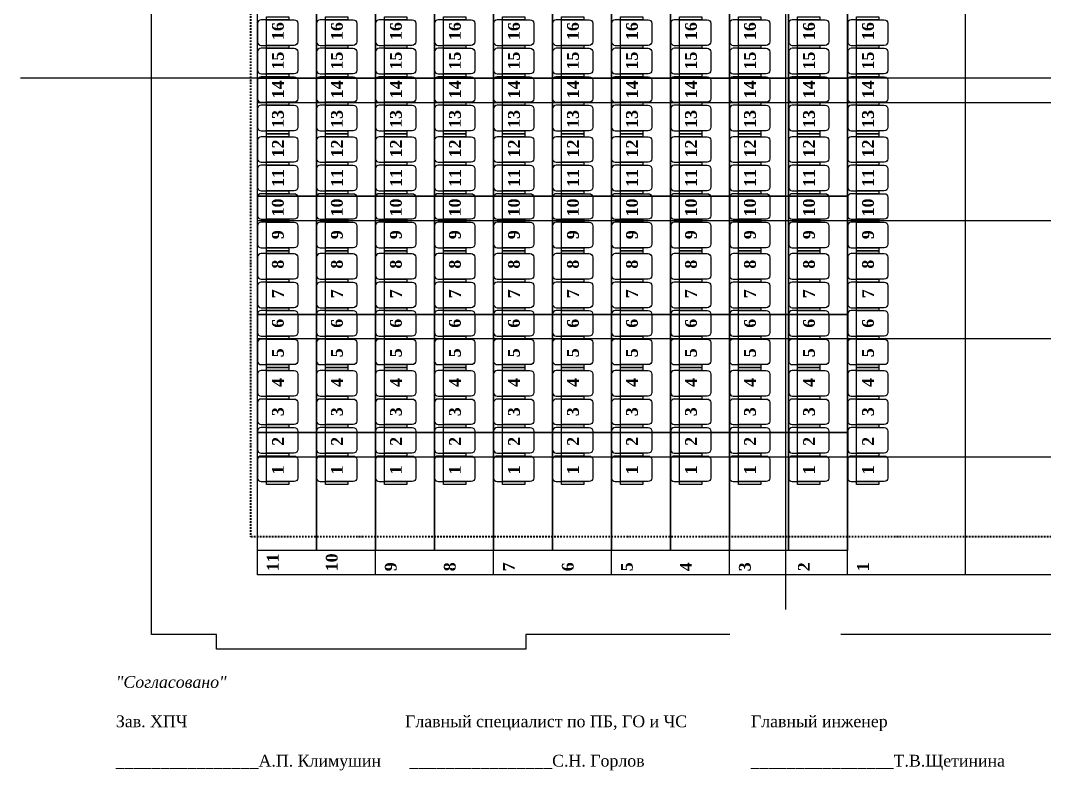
# Model space of a CAD drawing. Header units: millimetres. Extents: x -520232 to 211296, y -156633 to 78411.
# Drawn here: x -7181 to 10172, y -95562 to -82861 of the extents above; entities that cross this region are included whole.
import ezdxf

# ---------------------------------------------------------------- set-up
doc = ezdxf.new("R2010")
doc.units = ezdxf.units.MM
doc.linetypes.add('штрихпунктирнаяX2', pattern=[50.8, 25.4, -12.7, 0, -12.7])
for name, color, linetype in [('Декорации', 10, 'Continuous'), ('Оси', 7, 'Continuous'), ('Партер', 7, 'Continuous'), ('План галлереи', 7, 'Continuous'), ('План планшет1', 7, 'Continuous')]:
    doc.layers.add(name, color=color, linetype=linetype)
doc.layers.add('Сидения и станки', color=7, linetype='Continuous', lineweight=25)
doc.styles.get("Standard").update_dxf_attribs({"font": 'arial.ttf', "height": 300})

# ---------------------------------------------------------------- blocks, each defined once
blk = doc.blocks.new('A$C20D4365F')
at = {"layer": 'Сидения и станки'}
for points in [[(-1121.25, 530), (-808.75, 530, -0.41421356), (-748.75, 470), (-748.75, 0), (-1181.25, 0), (-1181.25, 470, -0.41421356)], [(-638.75, 530), (-326.25, 530, -0.41421356), (-266.25, 470), (-266.25, 0), (-698.75, 0), (-698.75, 470, -0.41421356)], [(-156.25, 530), (156.25, 530, -0.41421356), (216.25, 470), (216.25, 0), (-216.25, 0), (-216.25, 470, -0.41421356)], [(326.25, 530), (638.75, 530, -0.41421356), (698.75, 470), (698.75, 0), (266.25, 0), (266.25, 470, -0.41421356)], [(-748.75, 0), (-1181.25, 0), (-1181.25, -90, 0.41421356), (-1121.25, -150), (-808.75, -150, 0.41421356), (-748.75, -90)], [(-266.25, 0), (-698.75, 0), (-698.75, -90, 0.41421356), (-638.75, -150), (-326.25, -150, 0.41421356), (-266.25, -90)], [(216.25, 0), (-216.25, 0), (-216.25, -90, 0.41421356), (-156.25, -150), (156.25, -150, 0.41421356), (216.25, -90)], [(698.75, 0), (266.25, 0), (266.25, -90, 0.41421356), (326.25, -150), (638.75, -150, 0.41421356), (698.75, -90)]]:
    blk.add_lwpolyline(points, format="xyb", close=True, dxfattribs=at)
for points in [[(-1231.25, 380), (-1181.25, 380), (-1181.25, 0), (-1231.25, 0)], [(-748.75, 380), (-698.75, 380), (-698.75, 0), (-748.75, 0)], [(-266.25, 380), (-216.25, 380), (-216.25, 0), (-266.25, 0)], [(216.25, 380), (266.25, 380), (266.25, 0), (216.25, 0)], [(698.75, 380), (748.75, 380), (748.75, 0), (698.75, 0)]]:
    blk.add_lwpolyline(points, close=True, dxfattribs=at)
blk = doc.blocks.new('Партер 11х28')
at = {"layer": 'Партер'}
for points in [[(-17415, -34438), (-18415, -34438), (-18415, -32438), (-17415, -32438), (-17415, -34438)], [(-16415, -34438), (-17415, -34438), (-17415, -32438), (-16415, -32438), (-16415, -34438)], [(-15415, -34438), (-16415, -34438), (-16415, -32438), (-15415, -32438), (-15415, -34438)], [(-14415, -34438), (-15415, -34438), (-15415, -32438), (-14415, -32438), (-14415, -34438)], [(-13415, -34438), (-14415, -34438), (-14415, -32438), (-13415, -32438), (-13415, -34438)], [(-12415, -34438), (-13415, -34438), (-13415, -32438), (-12415, -32438), (-12415, -34438)], [(-11415, -34438), (-12415, -34438), (-12415, -32438), (-11415, -32438), (-11415, -34438)], [(-10415, -34438), (-11415, -34438), (-11415, -32438), (-10415, -32438), (-10415, -34438)], [(-9415, -34438), (-10415, -34438), (-10415, -32438), (-9415, -32438), (-9415, -34438)], [(-8415, -34438), (-9415, -34438), (-9415, -32438), (-8415, -32438), (-8415, -34438)], [(-17415, -36438), (-18415, -36438), (-18415, -34438), (-17415, -34438), (-17415, -36438)], [(-16415, -36438), (-17415, -36438), (-17415, -34438), (-16415, -34438), (-16415, -36438)], [(-15415, -36438), (-16415, -36438), (-16415, -34438), (-15415, -34438), (-15415, -36438)], [(-14415, -36438), (-15415, -36438), (-15415, -34438), (-14415, -34438), (-14415, -36438)], [(-13415, -36438), (-14415, -36438), (-14415, -34438), (-13415, -34438), (-13415, -36438)], [(-12415, -36438), (-13415, -36438), (-13415, -34438), (-12415, -34438), (-12415, -36438)], [(-11415, -36438), (-12415, -36438), (-12415, -34438), (-11415, -34438), (-11415, -36438)], [(-10415, -36438), (-11415, -36438), (-11415, -34438), (-10415, -34438), (-10415, -36438)], [(-9415, -36438), (-10415, -36438), (-10415, -34438), (-9415, -34438), (-9415, -36438)], [(-8415, -36438), (-9415, -36438), (-9415, -34438), (-8415, -34438), (-8415, -36438)], [(-17415, -38438), (-18415, -38438), (-18415, -36438), (-17415, -36438), (-17415, -38438)], [(-16415, -38438), (-17415, -38438), (-17415, -36438), (-16415, -36438), (-16415, -38438)], [(-15415, -38438), (-16415, -38438), (-16415, -36438), (-15415, -36438), (-15415, -38438)], [(-14415, -38438), (-15415, -38438), (-15415, -36438), (-14415, -36438), (-14415, -38438)], [(-13415, -38438), (-14415, -38438), (-14415, -36438), (-13415, -36438), (-13415, -38438)], [(-12415, -38438), (-13415, -38438), (-13415, -36438), (-12415, -36438), (-12415, -38438)], [(-11415, -38438), (-12415, -38438), (-12415, -36438), (-11415, -36438), (-11415, -38438)], [(-10415, -38438), (-11415, -38438), (-11415, -36438), (-10415, -36438), (-10415, -38438)], [(-9415, -38438), (-10415, -38438), (-10415, -36438), (-9415, -36438), (-9415, -38438)], [(-8415, -38438), (-9415, -38438), (-9415, -36438), (-8415, -36438), (-8415, -38438)], [(-17415, -40438), (-18415, -40438), (-18415, -38438), (-17415, -38438), (-17415, -40438)], [(-16415, -40438), (-17415, -40438), (-17415, -38438), (-16415, -38438), (-16415, -40438)], [(-15415, -40438), (-16415, -40438), (-16415, -38438), (-15415, -38438), (-15415, -40438)], [(-14415, -40438), (-15415, -40438), (-15415, -38438), (-14415, -38438), (-14415, -40438)], [(-13415, -40438), (-14415, -40438), (-14415, -38438), (-13415, -38438), (-13415, -40438)], [(-12415, -40438), (-13415, -40438), (-13415, -38438), (-12415, -38438), (-12415, -40438)], [(-11415, -40438), (-12415, -40438), (-12415, -38438), (-11415, -38438), (-11415, -40438)], [(-10415, -40438), (-11415, -40438), (-11415, -38438), (-10415, -38438), (-10415, -40438)], [(-9415, -40438), (-10415, -40438), (-10415, -38438), (-9415, -38438), (-9415, -40438)], [(-8415, -40438), (-9415, -40438), (-9415, -38438), (-8415, -38438), (-8415, -40438)], [(-17415, -42438), (-18415, -42438), (-18415, -40438), (-17415, -40438), (-17415, -42438)], [(-16415, -42438), (-17415, -42438), (-17415, -40438), (-16415, -40438), (-16415, -42438)], [(-15415, -42438), (-16415, -42438), (-16415, -40438), (-15415, -40438), (-15415, -42438)], [(-14415, -42438), (-15415, -42438), (-15415, -40438), (-14415, -40438), (-14415, -42438)], [(-13415, -42438), (-14415, -42438), (-14415, -40438), (-13415, -40438), (-13415, -42438)], [(-12415, -42438), (-13415, -42438), (-13415, -40438), (-12415, -40438), (-12415, -42438)], [(-11415, -42438), (-12415, -42438), (-12415, -40438), (-11415, -40438), (-11415, -42438)], [(-10415, -42438), (-11415, -42438), (-11415, -40438), (-10415, -40438), (-10415, -42438)], [(-9415, -42438), (-10415, -42438), (-10415, -40438), (-9415, -40438), (-9415, -42438)], [(-8415, -42438), (-9415, -42438), (-9415, -40438), (-8415, -40438), (-8415, -42438)]]:
    blk.add_lwpolyline(points, dxfattribs=at)
at = {"layer": 'Сидения и станки', "rotation": 270}
for p in [(-18263, -34630), (-17263, -34630), (-16263, -34630), (-15263, -34630), (-14263, -34630), (-13263, -34630), (-12263, -34630), (-11263, -34630), (-10263, -34630), (-9263, -34630), (-8263, -34630), (-18263, -36610), (-17263, -36610), (-16263, -36610), (-15263, -36610), (-14263, -36610), (-13263, -36610), (-12263, -36610), (-11263, -36610), (-10263, -36610), (-9263, -36610), (-8263, -36610), (-18263, -38590), (-17263, -38590), (-16263, -38590), (-15263, -38590), (-14263, -38590), (-13263, -38590), (-12263, -38590), (-11263, -38590), (-10263, -38590), (-9263, -38590), (-8263, -38590), (-18263, -40570), (-17263, -40570), (-16263, -40570), (-15263, -40570), (-14263, -40570), (-13263, -40570), (-12263, -40570), (-11263, -40570), (-10263, -40570), (-9263, -40570), (-8263, -40570)]:
    blk.add_blockref('A$C20D4365F', p, dxfattribs=at)
at = {"layer": 'Партер', "color": 3, "char_height": 200, "rotation": 90}
for s, insert, width, attachment_point in [('{\\fTimes New Roman|b1|i0|c204|p18;  16}', (-18068, -33942), 500, 4), ('{\\fTimes New Roman|b1|i0|c204|p18;  16}', (-17068, -33942), 500, 4), ('{\\fTimes New Roman|b1|i0|c204|p18;  16}', (-16068, -33942), 500, 4), ('{\\fTimes New Roman|b1|i0|c204|p18;  16}', (-15068, -33942), 500, 4), ('{\\fTimes New Roman|b1|i0|c204|p18;  16}', (-14068, -33942), 500, 4), ('{\\fTimes New Roman|b1|i0|c204|p18;  16}', (-13068, -33942), 500, 4), ('{\\fTimes New Roman|b1|i0|c204|p18;  16}', (-12068, -33942), 500, 4), ('{\\fTimes New Roman|b1|i0|c204|p18;  16}', (-11068, -33942), 500, 4), ('{\\fTimes New Roman|b1|i0|c204|p18;  16}', (-10068, -33942), 500, 4), ('{\\fTimes New Roman|b1|i0|c204|p18;  16}', (-9068, -33942), 500, 4), ('{\\fTimes New Roman|b1|i0|c204|p18;  16}', (-8068, -33942), 500, 4), ('{\\fTimes New Roman|b1|i0|c204|p18;  15}', (-18068, -34442), 500, 4), ('{\\fTimes New Roman|b1|i0|c204|p18;  15}', (-17068, -34442), 500, 4), ('{\\fTimes New Roman|b1|i0|c204|p18;  15}', (-16068, -34442), 500, 4), ('{\\fTimes New Roman|b1|i0|c204|p18;  15}', (-15068, -34442), 500, 4), ('{\\fTimes New Roman|b1|i0|c204|p18;  15}', (-14068, -34442), 500, 4), ('{\\fTimes New Roman|b1|i0|c204|p18;  15}', (-13068, -34442), 500, 4), ('{\\fTimes New Roman|b1|i0|c204|p18;  15}', (-12068, -34442), 500, 4), ('{\\fTimes New Roman|b1|i0|c204|p18;  15}', (-11068, -34442), 500, 4), ('{\\fTimes New Roman|b1|i0|c204|p18;  15}', (-10068, -34442), 500, 4), ('{\\fTimes New Roman|b1|i0|c204|p18;  15}', (-9068, -34442), 500, 4), ('{\\fTimes New Roman|b1|i0|c204|p18;  15}', (-8068, -34442), 500, 4), ('{\\fTimes New Roman|b1|i0|c204|p18;  14}', (-18068, -34929), 500, 4), ('{\\fTimes New Roman|b1|i0|c204|p18;  14}', (-17068, -34929), 500, 4), ('{\\fTimes New Roman|b1|i0|c204|p18;  14}', (-16068, -34929), 500, 4), ('{\\fTimes New Roman|b1|i0|c204|p18;  14}', (-15068, -34929), 500, 4), ('{\\fTimes New Roman|b1|i0|c204|p18;  14}', (-14068, -34929), 500, 4), ('{\\fTimes New Roman|b1|i0|c204|p18;  14}', (-13068, -34929), 500, 4), ('{\\fTimes New Roman|b1|i0|c204|p18;  14}', (-12068, -34929), 500, 4), ('{\\fTimes New Roman|b1|i0|c204|p18;  14}', (-11068, -34929), 500, 4), ('{\\fTimes New Roman|b1|i0|c204|p18;  14}', (-10068, -34929), 500, 4), ('{\\fTimes New Roman|b1|i0|c204|p18;  14}', (-9068, -34929), 500, 4), ('{\\fTimes New Roman|b1|i0|c204|p18;  14}', (-8068, -34929), 500, 4), ('{\\fTimes New Roman|b1|i0|c204|p18;  13}', (-18068, -35429), 500, 4), ('{\\fTimes New Roman|b1|i0|c204|p18;  13}', (-17068, -35429), 500, 4), ('{\\fTimes New Roman|b1|i0|c204|p18;  13}', (-16068, -35429), 500, 4), ('{\\fTimes New Roman|b1|i0|c204|p18;  13}', (-15068, -35429), 500, 4), ('{\\fTimes New Roman|b1|i0|c204|p18;  13}', (-14068, -35429), 500, 4), ('{\\fTimes New Roman|b1|i0|c204|p18;  13}', (-13068, -35429), 500, 4), ('{\\fTimes New Roman|b1|i0|c204|p18;  13}', (-12068, -35429), 500, 4), ('{\\fTimes New Roman|b1|i0|c204|p18;  13}', (-11068, -35429), 500, 4), ('{\\fTimes New Roman|b1|i0|c204|p18;  13}', (-10068, -35429), 500, 4), ('{\\fTimes New Roman|b1|i0|c204|p18;  13}', (-9068, -35429), 500, 4), ('{\\fTimes New Roman|b1|i0|c204|p18;  13}', (-8068, -35429), 500, 4), ('{\\fTimes New Roman|b1|i0|c204|p18;  12}', (-18068, -35929), 500, 4), ('{\\fTimes New Roman|b1|i0|c204|p18;  12}', (-17068, -35929), 500, 4), ('{\\fTimes New Roman|b1|i0|c204|p18;  12}', (-16068, -35929), 500, 4), ('{\\fTimes New Roman|b1|i0|c204|p18;  12}', (-15068, -35929), 500, 4), ('{\\fTimes New Roman|b1|i0|c204|p18;  12}', (-14068, -35929), 500, 4), ('{\\fTimes New Roman|b1|i0|c204|p18;  12}', (-13068, -35929), 500, 4), ('{\\fTimes New Roman|b1|i0|c204|p18;  12}', (-12068, -35929), 500, 4), ('{\\fTimes New Roman|b1|i0|c204|p18;  12}', (-11068, -35929), 500, 4), ('{\\fTimes New Roman|b1|i0|c204|p18;  12}', (-10068, -35929), 500, 4), ('{\\fTimes New Roman|b1|i0|c204|p18;  12}', (-9068, -35929), 500, 4), ('{\\fTimes New Roman|b1|i0|c204|p18;  12}', (-8068, -35929), 500, 4), ('{\\fTimes New Roman|b1|i0|c204|p18;  11}', (-18068, -36429), 500, 4), ('{\\fTimes New Roman|b1|i0|c204|p18;  11}', (-17068, -36429), 500, 4), ('{\\fTimes New Roman|b1|i0|c204|p18;  11}', (-16068, -36429), 500, 4), ('{\\fTimes New Roman|b1|i0|c204|p18;  11}', (-15068, -36429), 500, 4), ('{\\fTimes New Roman|b1|i0|c204|p18;  11}', (-14068, -36429), 500, 4), ('{\\fTimes New Roman|b1|i0|c204|p18;  11}', (-13068, -36429), 500, 4), ('{\\fTimes New Roman|b1|i0|c204|p18;  11}', (-12068, -36429), 500, 4), ('{\\fTimes New Roman|b1|i0|c204|p18;  11}', (-11068, -36429), 500, 4), ('{\\fTimes New Roman|b1|i0|c204|p18;  11}', (-10068, -36429), 500, 4), ('{\\fTimes New Roman|b1|i0|c204|p18;  11}', (-9068, -36429), 500, 4), ('{\\fTimes New Roman|b1|i0|c204|p18;  11}', (-8068, -36429), 500, 4), ('{\\fTimes New Roman|b1|i0|c204|p18;  10}', (-18068, -36929), 500, 4), ('{\\fTimes New Roman|b1|i0|c204|p18;  10}', (-17068, -36929), 500, 4), ('{\\fTimes New Roman|b1|i0|c204|p18;  10}', (-16068, -36929), 500, 4), ('{\\fTimes New Roman|b1|i0|c204|p18;  10}', (-15068, -36929), 500, 4), ('{\\fTimes New Roman|b1|i0|c204|p18;  10}', (-14068, -36929), 500, 4), ('{\\fTimes New Roman|b1|i0|c204|p18;  10}', (-13068, -36929), 500, 4), ('{\\fTimes New Roman|b1|i0|c204|p18;  10}', (-12068, -36929), 500, 4), ('{\\fTimes New Roman|b1|i0|c204|p18;  10}', (-11068, -36929), 500, 4), ('{\\fTimes New Roman|b1|i0|c204|p18;  10}', (-10068, -36929), 500, 4), ('{\\fTimes New Roman|b1|i0|c204|p18;  10}', (-9068, -36929), 500, 4), ('{\\fTimes New Roman|b1|i0|c204|p18;  10}', (-8068, -36929), 500, 4), ('{\\fTimes New Roman|b1|i0|c204|p18;  9}', (-18068, -37315), 500, 4), ('{\\fTimes New Roman|b1|i0|c204|p18;  9}', (-17068, -37315), 500, 4), ('{\\fTimes New Roman|b1|i0|c204|p18;  9}', (-16068, -37315), 500, 4), ('{\\fTimes New Roman|b1|i0|c204|p18;  9}', (-15068, -37315), 500, 4), ('{\\fTimes New Roman|b1|i0|c204|p18;  9}', (-14068, -37315), 500, 4), ('{\\fTimes New Roman|b1|i0|c204|p18;  9}', (-13068, -37315), 500, 4), ('{\\fTimes New Roman|b1|i0|c204|p18;  9}', (-12068, -37315), 500, 4), ('{\\fTimes New Roman|b1|i0|c204|p18;  9}', (-11068, -37315), 500, 4), ('{\\fTimes New Roman|b1|i0|c204|p18;  9}', (-10068, -37315), 500, 4), ('{\\fTimes New Roman|b1|i0|c204|p18;  9}', (-9068, -37315), 500, 4), ('{\\fTimes New Roman|b1|i0|c204|p18;  9}', (-8068, -37315), 500, 4), ('{\\fTimes New Roman|b1|i0|c204|p18;  8}', (-18068, -37815), 500, 4), ('{\\fTimes New Roman|b1|i0|c204|p18;  8}', (-17068, -37815), 500, 4), ('{\\fTimes New Roman|b1|i0|c204|p18;  8}', (-16068, -37815), 500, 4), ('{\\fTimes New Roman|b1|i0|c204|p18;  8}', (-15068, -37815), 500, 4), ('{\\fTimes New Roman|b1|i0|c204|p18;  8}', (-14068, -37815), 500, 4), ('{\\fTimes New Roman|b1|i0|c204|p18;  8}', (-13068, -37815), 500, 4), ('{\\fTimes New Roman|b1|i0|c204|p18;  8}', (-12068, -37815), 500, 4), ('{\\fTimes New Roman|b1|i0|c204|p18;  8}', (-11068, -37815), 500, 4), ('{\\fTimes New Roman|b1|i0|c204|p18;  8}', (-10068, -37815), 500, 4), ('{\\fTimes New Roman|b1|i0|c204|p18;  8}', (-9068, -37815), 500, 4), ('{\\fTimes New Roman|b1|i0|c204|p18;  8}', (-8068, -37815), 500, 4), ('{\\fTimes New Roman|b1|i0|c204|p18;  7}', (-18068, -38315), 500, 4), ('{\\fTimes New Roman|b1|i0|c204|p18;  7}', (-17068, -38315), 500, 4), ('{\\fTimes New Roman|b1|i0|c204|p18;  7}', (-16068, -38315), 500, 4), ('{\\fTimes New Roman|b1|i0|c204|p18;  7}', (-15068, -38315), 500, 4), ('{\\fTimes New Roman|b1|i0|c204|p18;  7}', (-14068, -38315), 500, 4), ('{\\fTimes New Roman|b1|i0|c204|p18;  7}', (-13068, -38315), 500, 4), ('{\\fTimes New Roman|b1|i0|c204|p18;  7}', (-12068, -38315), 500, 4), ('{\\fTimes New Roman|b1|i0|c204|p18;  7}', (-11068, -38315), 500, 4), ('{\\fTimes New Roman|b1|i0|c204|p18;  7}', (-10068, -38315), 500, 4), ('{\\fTimes New Roman|b1|i0|c204|p18;  7}', (-9068, -38315), 500, 4), ('{\\fTimes New Roman|b1|i0|c204|p18;  7}', (-8068, -38315), 500, 4), ('{\\fTimes New Roman|b1|i0|c204|p18;  6}', (-18068, -38815), 500, 4), ('{\\fTimes New Roman|b1|i0|c204|p18;  6}', (-17068, -38815), 500, 4), ('{\\fTimes New Roman|b1|i0|c204|p18;  6}', (-16068, -38815), 500, 4), ('{\\fTimes New Roman|b1|i0|c204|p18;  6}', (-15068, -38815), 500, 4), ('{\\fTimes New Roman|b1|i0|c204|p18;  6}', (-14068, -38815), 500, 4), ('{\\fTimes New Roman|b1|i0|c204|p18;  6}', (-13068, -38815), 500, 4), ('{\\fTimes New Roman|b1|i0|c204|p18;  6}', (-12068, -38815), 500, 4), ('{\\fTimes New Roman|b1|i0|c204|p18;  6}', (-11068, -38815), 500, 4), ('{\\fTimes New Roman|b1|i0|c204|p18;  6}', (-10068, -38815), 500, 4), ('{\\fTimes New Roman|b1|i0|c204|p18;  6}', (-9068, -38815), 500, 4), ('{\\fTimes New Roman|b1|i0|c204|p18;  6}', (-8068, -38815), 500, 4), ('{\\fTimes New Roman|b1|i0|c204|p18;  5}', (-18068, -39315), 500, 4), ('{\\fTimes New Roman|b1|i0|c204|p18;  5}', (-17068, -39315), 500, 4), ('{\\fTimes New Roman|b1|i0|c204|p18;  5}', (-16068, -39315), 500, 4), ('{\\fTimes New Roman|b1|i0|c204|p18;  5}', (-15068, -39315), 500, 4), ('{\\fTimes New Roman|b1|i0|c204|p18;  5}', (-14068, -39315), 500, 4), ('{\\fTimes New Roman|b1|i0|c204|p18;  5}', (-13068, -39315), 500, 4), ('{\\fTimes New Roman|b1|i0|c204|p18;  5}', (-12068, -39315), 500, 4), ('{\\fTimes New Roman|b1|i0|c204|p18;  5}', (-11068, -39315), 500, 4), ('{\\fTimes New Roman|b1|i0|c204|p18;  5}', (-10068, -39315), 500, 4), ('{\\fTimes New Roman|b1|i0|c204|p18;  5}', (-9068, -39315), 500, 4), ('{\\fTimes New Roman|b1|i0|c204|p18;  5}', (-8068, -39315), 500, 4), ('{\\fTimes New Roman|b1|i0|c204|p18;  4}', (-18068, -39819), 503.54, 4), ('{\\fTimes New Roman|b1|i0|c204|p18;  4}', (-17068, -39819), 503.54, 4), ('{\\fTimes New Roman|b1|i0|c204|p18;  4}', (-16068, -39819), 503.54, 4), ('{\\fTimes New Roman|b1|i0|c204|p18;  4}', (-15068, -39819), 503.54, 4), ('{\\fTimes New Roman|b1|i0|c204|p18;  4}', (-14068, -39819), 503.54, 4), ('{\\fTimes New Roman|b1|i0|c204|p18;  4}', (-13068, -39819), 503.54, 4), ('{\\fTimes New Roman|b1|i0|c204|p18;  4}', (-12068, -39819), 503.54, 4), ('{\\fTimes New Roman|b1|i0|c204|p18;  4}', (-11068, -39819), 503.54, 4), ('{\\fTimes New Roman|b1|i0|c204|p18;  4}', (-10068, -39819), 503.54, 4), ('{\\fTimes New Roman|b1|i0|c204|p18;  4}', (-9068, -39819), 503.54, 4), ('{\\fTimes New Roman|b1|i0|c204|p18;  4}', (-8068, -39819), 503.54, 4), ('{\\fTimes New Roman|b1|i0|c204|p18;  3}', (-18068, -40313), 498, 4), ('{\\fTimes New Roman|b1|i0|c204|p18;  3}', (-17068, -40313), 498, 4), ('{\\fTimes New Roman|b1|i0|c204|p18;  3}', (-16068, -40313), 498, 4), ('{\\fTimes New Roman|b1|i0|c204|p18;  3}', (-15068, -40313), 498, 4), ('{\\fTimes New Roman|b1|i0|c204|p18;  3}', (-14068, -40313), 498, 4), ('{\\fTimes New Roman|b1|i0|c204|p18;  3}', (-13068, -40313), 498, 4), ('{\\fTimes New Roman|b1|i0|c204|p18;  3}', (-12068, -40313), 498, 4), ('{\\fTimes New Roman|b1|i0|c204|p18;  3}', (-11068, -40313), 498, 4), ('{\\fTimes New Roman|b1|i0|c204|p18;  3}', (-10068, -40313), 498, 4), ('{\\fTimes New Roman|b1|i0|c204|p18;  3}', (-9068, -40313), 498, 4), ('{\\fTimes New Roman|b1|i0|c204|p18;  3}', (-8068, -40313), 498, 4), ('{\\fTimes New Roman|b1|i0|c204|p18;  2 }', (-18068, -40815), 500, 4), ('{\\fTimes New Roman|b1|i0|c204|p18;  2 }', (-17068, -40815), 500, 4), ('{\\fTimes New Roman|b1|i0|c204|p18;  2 }', (-16068, -40815), 500, 4), ('{\\fTimes New Roman|b1|i0|c204|p18;  2 }', (-15068, -40815), 500, 4), ('{\\fTimes New Roman|b1|i0|c204|p18;  2 }', (-14068, -40815), 500, 4), ('{\\fTimes New Roman|b1|i0|c204|p18;  2 }', (-13068, -40815), 500, 4), ('{\\fTimes New Roman|b1|i0|c204|p18;  2 }', (-12068, -40815), 500, 4), ('{\\fTimes New Roman|b1|i0|c204|p18;  2 }', (-11068, -40815), 500, 4), ('{\\fTimes New Roman|b1|i0|c204|p18;  2 }', (-10068, -40815), 500, 4), ('{\\fTimes New Roman|b1|i0|c204|p18;  2 }', (-9068, -40815), 500, 4), ('{\\fTimes New Roman|b1|i0|c204|p18;  2 }', (-8068, -40815), 500, 4), ('{\\fTimes New Roman|b1|i0|c204|p18;1}', (-18069, -41072), 500, 5), ('{\\fTimes New Roman|b1|i0|c204|p18;1}', (-17069, -41072), 500, 5), ('{\\fTimes New Roman|b1|i0|c204|p18;1}', (-16069, -41072), 500, 5), ('{\\fTimes New Roman|b1|i0|c204|p18;1}', (-15069, -41072), 500, 5), ('{\\fTimes New Roman|b1|i0|c204|p18;1}', (-14069, -41072), 500, 5), ('{\\fTimes New Roman|b1|i0|c204|p18;1}', (-13069, -41072), 500, 5), ('{\\fTimes New Roman|b1|i0|c204|p18;1}', (-12069, -41072), 500, 5), ('{\\fTimes New Roman|b1|i0|c204|p18;1}', (-11069, -41072), 500, 5), ('{\\fTimes New Roman|b1|i0|c204|p18;1}', (-10069, -41072), 500, 5), ('{\\fTimes New Roman|b1|i0|c204|p18;1}', (-9069, -41072), 500, 5), ('{\\fTimes New Roman|b1|i0|c204|p18;1}', (-8069, -41072), 500, 5)]:
    blk.add_mtext(s, dxfattribs=dict(at, insert=insert, width=width, attachment_point=attachment_point))
at = {"layer": 'Партер', "color": 5, "char_height": 200, "width": 500.97, "attachment_point": 4, "rotation": 90}
for s, insert in [('{\\fTimes New Roman|b1|i0|c204|p18;  11}', (-18155, -42939)), ('{\\fTimes New Roman|b1|i0|c204|p18;  10}', (-17155, -42939)), ('{\\fTimes New Roman|b1|i0|c204|p18;  9}', (-16155, -42939)), ('{\\fTimes New Roman|b1|i0|c204|p18;  8}', (-15155, -42939)), ('{\\fTimes New Roman|b1|i0|c204|p18;  7}', (-14155, -42939)), ('{\\fTimes New Roman|b1|i0|c204|p18;  6}', (-13155, -42939)), ('{\\fTimes New Roman|b1|i0|c204|p18;  5}', (-12155, -42939)), ('{\\fTimes New Roman|b1|i0|c204|p18;  4}', (-11155, -42939)), ('{\\fTimes New Roman|b1|i0|c204|p18;  3}', (-10155, -42939)), ('{\\fTimes New Roman|b1|i0|c204|p18;  2}', (-9155, -42939)), ('{\\fTimes New Roman|b1|i0|c204|p18;  1}', (-8155, -42939))]:
    blk.add_mtext(s, dxfattribs=dict(at, insert=insert))

msp = doc.modelspace()

# ---------------------------------------------------------------- linework, layer by layer
at = {"layer": 'Оси'}
for p, q in [((5781.054, -75037.215), (5781.054, -92834.142)), ((18896.371, -83838.257), (-7181.265, -83838.257))]:
    msp.add_line(p, q, dxfattribs=at)
at = {"layer": 'План галлереи', "linetype": 'штрихпунктирнаяX2', "lineweight": 40}
for p in [(-3282.446, -76070.757), (14564.554, -91605.757)]:
    msp.add_line(p, (-3282.446, -91605.757), dxfattribs=at)
at = {"layer": 'План планшет1', "color": 254}
for p, q in [((-4960.446, -93261.757), (-4960.446, -75223.757)), ((-3165.446, -92248.757), (-3165.446, -76248.757)), ((-1165.446, -92248.757), (-1165.446, -76248.757)), ((834.554, -92248.757), (834.554, -76248.757)), ((2834.554, -92248.757), (2834.554, -76248.757)), ((4834.554, -92248.757), (4834.554, -76248.757)), ((6834.554, -92248.757), (6834.554, -76248.757)), ((8834.554, -92248.757), (8834.554, -76248.757)), ((-3165.446, -84248.757), (14834.554, -84248.757)), ((-3165.446, -86248.757), (14834.554, -86248.757)), ((-3165.446, -88248.757), (14834.554, -88248.757)), ((-3165.446, -90248.757), (14834.554, -90248.757)), ((14834.554, -92248.757), (-3165.446, -92248.757)), ((-3859.446, -93261.757), (-4960.446, -93261.757)), ((-3859.446, -93508.757), (-3859.446, -93261.757)), ((4841.554, -93261.757), (1383.554, -93261.757)), ((1383.554, -93261.757), (1383.554, -93508.757)), ((11068.554, -93261.757), (6720.554, -93261.757)), ((1383.554, -93508.757), (-3859.446, -93508.757))]:
    msp.add_line(p, q, dxfattribs=at)

# ---------------------------------------------------------------- block references
at = {"layer": 'Декорации', "lineweight": 13}
msp.add_blockref('Партер 11х28', (15249.677, -49400.288), dxfattribs=at)

# ---------------------------------------------------------------- texts
at = {"layer": 'Партер', "char_height": 200, "width": 7761.45421, "attachment_point": 1}
for s, insert in [('{\\fTimes New Roman|b0|i1|c204|p18;"Согласовано"\\P\\fTimes New Roman|b0|i0|c204|p18;\\PЗав. ХПЧ \\P\\P________________А.П. Климушин}', (-5564.013, -93962.911)), ('{\\fTimes New Roman|b0|i1|c204|p18;\\P\\fTimes New Roman|b0|i0|c204|p18;\\PГлавный специалист по ПБ, ГО и ЧС\\P\\P ________________С.Н. Горлов}', (-664.584, -93962.911)), ('{\\fTimes New Roman|b0|i1|c204|p18;\\P\\fTimes New Roman|b0|i0|c204|p18;\\PГлавный инженер\\P\\P________________Т.В.Щетинина}', (5196.872, -93962.911))]:
    msp.add_mtext(s, dxfattribs=dict(at, insert=insert))

doc.saveas('drawing.dxf')
